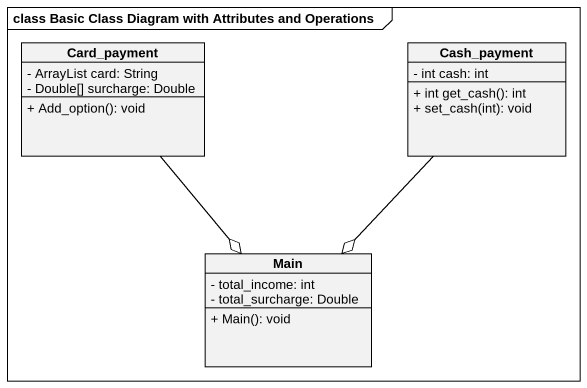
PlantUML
@startuml
mainframe class Basic Class Diagram with Attributes and Operations
hide circle
hide empty members
skinparam classAttributeIconSize 0
class Card_payment {
  - ArrayList card: String
  - Double[] surcharge: Double
  + Add_option(): void
}
class Cash_payment {
  - int cash: int
  + int get_cash(): int
  + set_cash(int): void
}
class Main {
  - total_income: int
  - total_surcharge: Double
  + Main(): void
}
Card_payment --o Main
Cash_payment --o Main
@enduml
